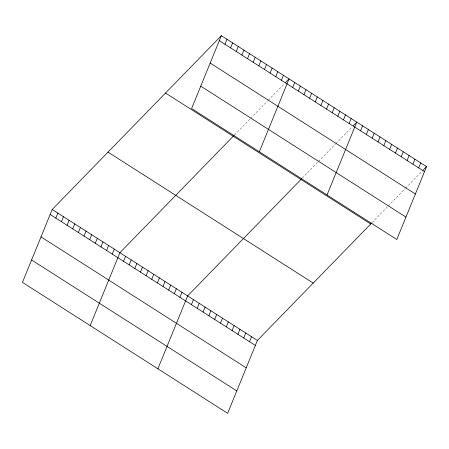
<?xml version="1.0" encoding="UTF-8"?>
<svg xmlns="http://www.w3.org/2000/svg" width="449" height="449" viewBox="0 0 449 449"><rect width="100%" height="100%" fill="white"/><g stroke="black" fill="none" stroke-linecap="round" stroke-linejoin="round"><path stroke-width="0.34" stroke-dasharray="2.25 1.68" d="M234.552 134.908L250.25 118.777M250.688 118.328L267.694 100.851M268.132 100.402L284.268 83.823M302.267 178.118L317.965 161.988M318.403 161.539L335.414 144.062M335.846 143.618L351.982 127.033M372.036 222.642L387.734 206.512M388.172 206.063L405.183 188.586M405.615 188.137L422.189 171.108"/><path stroke-width="0.67" d="M221.346 35.684L191.605 108.557L396.809 239.502L426.55 166.63L221.346 35.684L52.191 209.498L22.45 282.37L227.654 413.316L257.395 340.443L371.598 223.091M55.799 218.085L57.831 213.095M61.44 221.683L63.477 216.699M67.086 225.286L69.118 220.302M72.727 228.889L74.764 223.899M78.373 232.487L80.405 227.503M84.014 236.09L86.051 231.1M89.66 239.687L91.691 234.704M95.3 243.291L97.338 238.307M100.941 246.894L102.978 241.904M106.587 250.491L108.619 245.508M112.228 254.095L114.265 249.105M90.165 325.587L119.905 252.708L234.114 135.357M123.514 261.296L125.552 256.312M129.16 264.899L131.192 259.909M224.955 44.271L226.992 39.282M134.801 268.496L136.838 263.512M230.601 47.869L232.633 42.885M140.447 272.1L142.479 267.11M236.241 51.472L238.279 46.488M146.088 275.697L148.125 270.713M241.882 55.075L243.919 50.086M151.728 279.3L153.766 274.317M247.528 58.673L249.56 53.689M157.374 282.904L159.406 277.914M253.169 62.276L255.206 57.287M163.015 286.501L165.052 281.517M258.815 65.874L260.847 60.89M168.661 290.105L170.693 285.115M264.455 69.477L266.493 64.493M174.302 293.702L176.339 288.718M270.102 73.08L272.133 68.091M179.948 297.305L181.98 292.321M275.742 76.678L277.779 71.694M157.885 368.797L187.626 295.919L301.829 178.567M281.388 80.281L283.42 75.292M191.403 304.618L193.44 299.629M259.326 151.773L289.066 78.895L285.575 82.481M197.218 308.328L199.255 303.339M292.675 87.482L294.707 82.498M203.032 312.038L205.064 307.049M298.316 91.085L300.347 86.096M208.847 315.748L210.878 310.759M303.956 94.683L305.994 89.699M214.661 319.458L216.693 314.468M309.602 98.286L311.634 93.297M220.476 323.168L222.508 318.178M315.243 101.884L317.28 96.9M226.29 326.878L228.322 321.888M320.889 105.487L322.921 100.503M232.099 330.587L234.137 325.598M326.53 109.09L328.567 104.101M237.914 334.297L239.951 329.313M332.176 112.688L334.208 107.704M243.728 338.007L245.766 333.023M337.816 116.291L339.854 111.301M249.543 341.717L251.58 336.733M343.463 119.889L345.494 114.905M349.103 123.492L351.14 118.508M327.04 194.984L356.781 122.106L353.29 125.692M360.558 130.805L362.596 125.815M366.373 134.515L368.41 129.525M372.187 138.225L374.225 133.235M378.002 141.935L380.039 136.945M383.816 145.644L385.854 140.655M389.631 149.354L391.663 144.365M395.446 153.064L397.477 148.075M401.26 156.774L403.292 151.784M407.075 160.484L409.106 155.494M412.889 164.194L414.921 159.21M418.704 167.904L420.735 162.92M423.059 170.21L426.55 166.63M219.314 40.668L424.513 171.613M210.171 63.073L415.37 194.019M200.748 86.157L405.952 217.097M165.524 93.044L370.728 223.984M108.013 152.138L313.217 283.083M52.191 209.498L257.395 340.443M50.153 214.482L255.358 345.427M41.011 236.887L246.215 367.832M31.593 259.971L236.797 390.911"/></g></svg>
